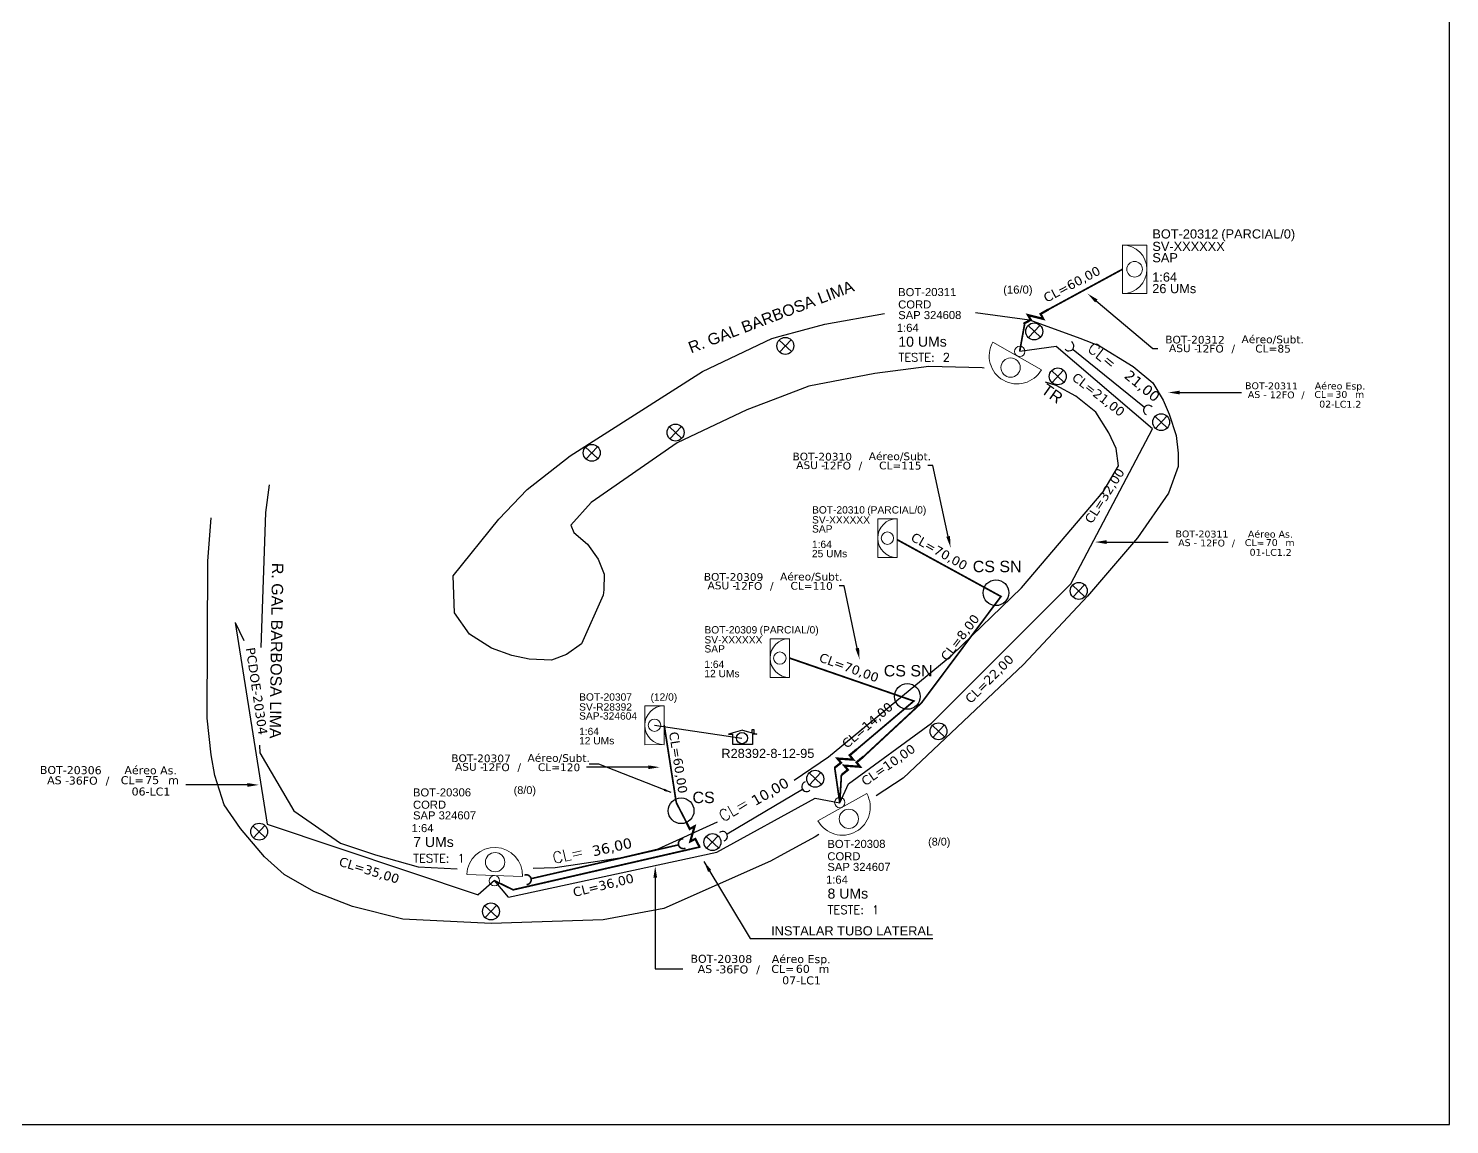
# Model space of a CAD drawing. Header units: inches. Extents: x 26024 to 26862, y 293481 to 294075.
# Drawn here: x 26477.1 to 26862.2, y 293481.5 to 293778.5 of the extents above; entities that cross this region are included whole.
import ezdxf
from ezdxf import colors
from ezdxf.entities.mleader import LeaderData, LeaderLine
from ezdxf.enums import TextEntityAlignment as Align
from ezdxf.math import Vec2, Vec3

# ---------------------------------------------------------------- set-up
doc = ezdxf.new("R2010")
doc.units = ezdxf.units.IN
doc.header["$MEASUREMENT"] = 0
for name, color, linetype in [('10_4-POSTES', 1, 'Continuous'), ('CAP_A_INSTALAR', 1, 'Continuous'), ('CELULAS_GPON', 7, 'Continuous'), ('CS', 5, 'Continuous'), ('DROP DE CLIENTE', 140, 'Continuous'), ('label_cabos', 7, 'Continuous'), ('LOGRADOURO', 5, 'Continuous'), ('MEIO FIO', 251, 'Continuous'), ('Subida Lateral', 5, 'Continuous'), ('surveys', 7, 'Continuous'), ('surveys legendas', 7, 'Continuous'), ('texto', 7, 'Continuous')]:
    doc.layers.add(name, color=color, linetype=linetype)
for name, color, linetype, lineweight in [("20.0-LEGENDA DOS CDO'S", 1, 'Continuous', 0), ('20.1-CDO_INTERIOR', 1, 'Continuous', 0), ('20.2-CDO_POSTE', 1, 'Continuous', 5), ('20.6-CORDOALHA_SUPORTE', 7, 'Continuous', 25)]:
    doc.layers.add(name, color=color, linetype=linetype, lineweight=lineweight)
doc.styles.add('ARIAL', font='arial.ttf')
doc.styles.add('DIGICADE', font='arial.ttf')
doc.styles.add('ROMANS', font='ROMANS.SHX', dxfattribs={"height": 2.5})
doc.styles.add('siredit', font='verdana.ttf')
doc.styles.get("Standard").update_dxf_attribs({"font": 'arial.ttf'})
doc.linetypes.add('FENCELINE1', pattern='A,0.25,-0.1,[133,ltypeshp.shx,S=0.1,R=0,X=-0.1,Y=0],-0.1,1', length=1.45)
doc.dimstyles.get("Standard").update_dxf_attribs({"dimtxt": 0.18, "dimasz": 0.18, "dimexe": 0.18, "dimexo": 0.0625, "dimgap": 0.09, "dimtad": 0, "dimtih": 1, "dimtoh": 1, "dimdec": 4, "dimzin": 0, "dimdsep": 46, "dimtxsty": 'Standard', "dimcen": 0.09, "dimadec": 0, "dimazin": 0, "dimtfac": 1, "dimtdec": 4, "dimtofl": 0, "dimtmove": 0, "dimatfit": 3, "dimfxl": 0, "dimtolj": 1, "dimtzin": 0, "dimarcsym": 0})

# ---------------------------------------------------------------- blocks, each defined once
blk = doc.blocks.new('POLE_POLE')
at = {"color": 1}
for p, q in [((-0.00000178, 0.00000566), (0.00000138, 0.0000027)), ((0.00000128, 0.00000576), (-0.00000168, 0.0000026))]:
    blk.add_line(p, q, dxfattribs=at)
blk.add_circle((-0.0000002, 0.00000418), 0.00000217, dxfattribs=at)
blk = doc.blocks.new('SURVEY_SURVEY')
for p, q in [((0.00000036, 0.00001493), (-0.00000355, 0.00001379)), ((-0.00000355, 0.00001379), (-0.00000233, 0.00001379)), ((-0.00000232, 0.00001098), (-0.00000232, 0.00001378)), ((0.00000036, 0.00001493), (0.00000427, 0.00001379)), ((0.00000298, 0.0000151), (0.00000339, 0.0000151)), ((0.00000298, 0.00001418), (0.00000298, 0.0000151)), ((0.00000427, 0.00001379), (0.00000304, 0.00001379)), ((0.00000304, 0.00001379), (0.00000304, 0.00001098)), ((0.00000339, 0.0000151), (0.00000339, 0.00001406)), ((0.00000304, 0.00001098), (-0.00000232, 0.00001098))]:
    blk.add_line(p, q)
at = {"layer": 'DROP DE CLIENTE'}
blk.add_circle((0.00000018, 0.00001272), 0.00000152, dxfattribs=at)
blk = doc.blocks.new('CDOI_CT_ESQ')
at = {"layer": '20.1-CDO_INTERIOR', "color": 8, "lineweight": 18}
blk.add_lwpolyline([(-2.12, -2.13), (-2.12, 2.12), (0, 2.12), (0.01, -2.13)], close=True, dxfattribs=at)
blk.add_circle((-1.06, 0), 0.68, dxfattribs=at)
blk.add_arc((0.01, 0), 2.13, 90.0276, 270.0276, dxfattribs=at)
at = {"layer": "20.0-LEGENDA DOS CDO'S", "color": 8, "style": 'ARIAL'}
for tag, p in [('CDO_N', (-9.3, 2.69)), ('SURVEY', (-9.3, 1.6)), ('SAP', (-9.3, 0.61)), ('1:XX', (-9.31, -1.08)), ('UMS', (-9.31, -2.09))]:
    blk.add_attdef(tag, p, '', height=0.8, rotation=359.9724, dxfattribs=at)
blk.add_attdef('FIBRAS_UTILIZADAS', text='', height=0.8, rotation=359.9724, dxfattribs=at).set_placement((-1.59, 2.69), align=Align.CENTER)
blk = doc.blocks.new('*U7')
at = {"color": 0}
blk.add_line((2.14, -0.58), (-2.1, -0.68), dxfattribs=at)
for centre, radius in [((0, 0.38), 0.733), ((0.03, -1.03), 0.393)]:
    blk.add_circle(centre, radius, dxfattribs=at)
blk.add_arc((0.02, -0.63), 2.12, 1.3782, 181.3782, dxfattribs=at)
blk = doc.blocks.new('CDOI_CT_DRT')
at = {"layer": '20.1-CDO_INTERIOR', "color": 8, "lineweight": 18}
blk.add_lwpolyline([(2.13, -2.13), (2.13, 2.12), (0, 2.12), (0, -2.13)], close=True, dxfattribs=at)
blk.add_circle((1.06, 0), 0.68, dxfattribs=at)
blk.add_arc((0, 0), 2.13, 269.9724, 89.9724, dxfattribs=at)
at = {"layer": "20.0-LEGENDA DOS CDO'S", "color": 8, "style": 'ARIAL'}
for tag, p in [('CDO_N', (2.61, 2.69)), ('SURVEY', (2.61, 1.6)), ('SAP', (2.61, 0.61)), ('1:XX', (2.6, -1.08)), ('UMS', (2.6, -2.09))]:
    blk.add_attdef(tag, p, '', height=0.8, rotation=359.9724, dxfattribs=at)
blk.add_attdef('FIBRAS_UTILIZADAS', text='', height=0.8, rotation=359.9724, dxfattribs=at).set_placement((10.32, 2.69), align=Align.CENTER)
blk = doc.blocks.new('Inst CDOE-8 CAIXA DIST OPT CDOE 48F_8D C_SPL OPTAP')
at = {"layer": "20.0-LEGENDA DOS CDO'S", "color": 0}
for tag, p, style, flags in [('ID_ATIVIDADE', (0.12, 6.47), 'ARIAL', 3), ('FATOR', (7.92, 6.47), 'ARIAL', 1), ('QTDE', (0.23, -0.97), 'DIGICADE', 3)]:
    blk.add_attdef(tag, p, '', height=0.8, rotation=0.118, dxfattribs=dict(at, style=style, flags=flags))
at = {"layer": "20.0-LEGENDA DOS CDO'S", "color": 0, "style": 'ARIAL'}
for tag, p, height in [('FID', (0.12, 5.25), 0.8), ('CORDOALHA', (0.12, 4.02), 0.8), ('SAP', (0.12, 2.96), 0.8), ('1:XX', (-0.01, 1.7), 0.8), ('UMS', (0.14, 0.22), 1)]:
    blk.add_attdef(tag, p, '', height=height, rotation=0.118, dxfattribs=at)
blk.add_attdef('FIBRAS_UTILIZADAS', text='', height=0.8, rotation=0.118, dxfattribs=at).set_placement((13.48, 5.26), align=Align.CENTER)
blk = doc.blocks.new('Teste  FTTH')
at = {"color": 0, "lineweight": 0, "style": 'ROMANS'}
for tag, p in [('TESTE', (-2.302, -0.29)), ('QTDE', (0.212, -0.29))]:
    blk.add_attdef(tag, p, '', height=0.48, dxfattribs=at)
for tag, p, flags in [('FID', (-2.227, -1.253), 1), ('FATOR', (-2.227, -2.028), 3), ('ID_ATIVIDADE', (-2.227, -2.716), 3)]:
    blk.add_attdef(tag, p, '', height=0.48, dxfattribs=dict(at, flags=flags))
blk = doc.blocks.new('Inst CDOE-16 CAIXA DIST OPT CDOE 48F_16D C_SPL_2_1_8')
at = {"layer": "20.0-LEGENDA DOS CDO'S", "color": 0}
for tag, p, style, flags in [('ID_ATIVIDADE', (0.12, 6.47), 'ARIAL', 3), ('FATOR', (7.92, 6.47), 'ARIAL', 1), ('QTDE', (0.1, -1.17), 'DIGICADE', 3)]:
    blk.add_attdef(tag, p, '', height=0.8, rotation=0.118, dxfattribs=dict(at, style=style, flags=flags))
at = {"layer": "20.0-LEGENDA DOS CDO'S", "color": 0, "style": 'ARIAL'}
for tag, p, height in [('FID', (0.12, 5.25), 0.8), ('CORDOALHA', (0.12, 4.02), 0.8), ('SAP', (0.12, 2.96), 0.8), ('1:XX', (-0.01, 1.7), 0.8), ('UMS', (0.14, 0.22), 1)]:
    blk.add_attdef(tag, p, '', height=height, rotation=0.118, dxfattribs=at)
blk.add_attdef('FIBRAS_UTILIZADAS', text='', height=0.8, rotation=0.118, dxfattribs=at).set_placement((13.48, 5.26), align=Align.CENTER)
blk = doc.blocks.new('*U94')
at = {"layer": '20.6-CORDOALHA_SUPORTE', "const_width": 0.139}
for points in [[(-20.84, -0.38, 1.175511), (-20.83, 0.47)], [(-6.58, 0.47, 1.231752), (-6.58, -0.38)]]:
    blk.add_lwpolyline(points, format="xyb", dxfattribs=at)
blk.add_lwpolyline([(-20.3, 0.04), (-7.1, 0.04)], dxfattribs=at)
at = {"layer": '20.6-CORDOALHA_SUPORTE', "color": 0, "lineweight": 0, "style": 'ROMANS'}
blk.add_attdef('LANCE', text='', height=1, dxfattribs=at).set_placement((-0.54, -2.21), align=Align.RIGHT)
at = {"layer": '20.6-CORDOALHA_SUPORTE', "color": 0, "style": 'siredit'}
blk.add_attdef('QTDE', (-0.54, -2.21), '', height=1, rotation=359.69, dxfattribs=at)
at = {"layer": '20.6-CORDOALHA_SUPORTE', "color": 0, "lineweight": 0, "style": 'ROMANS'}
for tag, p, flags in [('FATOR', (-5.2, -4.44), 3), ('ID_ATIVIDADE', (-5.2, -6.67), 3), ('FID', (-5.2, -8.9), 1)]:
    blk.add_attdef(tag, p, '', height=1, dxfattribs=dict(at, flags=flags))
blk = doc.blocks.new('Inst CB AS CFOA-SM-AS-80-TS-36')
at = {"layer": 'label_cabos', "color": 0, "style": 'siredit'}
for tag, flags, p in [('ID_ATIVIDADE', 3, (1.31, 2.67)), ('FATOR', 1, (11.56, 2.55))]:
    blk.add_attdef(tag, text='', height=1, rotation=359.69, dxfattribs=dict(at, flags=flags)).set_placement(p, align=Align.MIDDLE_CENTER)
for tag, p in [('DESTINO_CABO', (3.13, 1.26)), ('TIPO_CABO', (1.76, 0)), ('CABO', (4.69, -0.05)), ('/', (7.71, -0.05)), ('LANCE', (10.81, 0)), ('TIPO_CABO', (13.11, 1.24)), ('UND', (15.96, 0)), ('FID', (13.15, -1.41))]:
    blk.add_attdef(tag, text='', height=1, rotation=359.69, dxfattribs=at).set_placement(p, align=Align.MIDDLE_CENTER)
blk.add_attdef('QTDE', (12.43, -0.47), '', height=1, rotation=359.69, dxfattribs=at)
blk = doc.blocks.new('LEGENDA DOS CABOS')
at = {"layer": 'label_cabos', "color": 0, "style": 'siredit'}
for tag, p in [('ID', (4.24, 1.63)), ('XX', (14.31, 1.67)), ('TIPO_CABO', (2.74, 0.52)), ('CABO', (6.16, 0.47)), ('/', (9.19, 0.47)), ('METROS', (14.36, 0.47))]:
    blk.add_attdef(tag, text='', height=1, rotation=359.69, dxfattribs=at).set_placement(p, align=Align.MIDDLE_CENTER)
blk = doc.blocks.new('Inst CB AS CFOA-SM-AS-120-S-12 A')
at = {"layer": 'label_cabos', "color": 0, "style": 'siredit'}
for tag, flags, p in [('ID_ATIVIDADE', 3, (1.31, 2.67)), ('FATOR', 1, (11.56, 2.55))]:
    blk.add_attdef(tag, text='', height=1, rotation=359.69, dxfattribs=dict(at, flags=flags)).set_placement(p, align=Align.MIDDLE_CENTER)
for tag, p in [('TIPO_CABO', (1.26, 0)), ('DESTINO_CABO', (3.13, 1.26)), ('CABO', (4.69, -0.05)), ('/', (7.71, -0.05)), ('LANCE', (10.81, 0)), ('TIPO_CABO', (13.11, 1.24)), ('UND', (15.96, 0)), ('FID', (13.15, -1.41))]:
    blk.add_attdef(tag, text='', height=1, rotation=359.69, dxfattribs=at).set_placement(p, align=Align.MIDDLE_CENTER)
blk.add_attdef('QTDE', (12.43, -0.47), '', height=1, rotation=359.69, dxfattribs=at)
blk = doc.blocks.new('Inst CB ESP CFOA-SM-AS-120-S-12 A')
at = {"layer": 'label_cabos', "color": 0, "style": 'siredit'}
for tag, flags, p in [('ID_ATIVIDADE', 3, (1.31, 2.67)), ('FATOR', 1, (11.56, 2.55))]:
    blk.add_attdef(tag, text='', height=1, rotation=359.69, dxfattribs=dict(at, flags=flags)).set_placement(p, align=Align.MIDDLE_CENTER)
for tag, p in [('TIPO_CABO', (1.26, 0)), ('DESTINO_CABO', (3.13, 1.26)), ('CABO', (4.69, -0.05)), ('/', (7.71, -0.05)), ('LANCE', (10.81, 0)), ('TIPO_CABO', (13.11, 1.24)), ('UND', (15.96, 0)), ('FID', (13.15, -1.41))]:
    blk.add_attdef(tag, text='', height=1, rotation=359.69, dxfattribs=at).set_placement(p, align=Align.MIDDLE_CENTER)
blk.add_attdef('QTDE', (12.43, -0.47), '', height=1, rotation=359.69, dxfattribs=at)
blk = doc.blocks.new('Inst CB ESP CFOA-SM-AS-80-TS-36')
at = {"layer": 'label_cabos', "color": 0, "style": 'siredit'}
for tag, flags, p in [('ID_ATIVIDADE', 3, (1.31, 2.67)), ('FATOR', 1, (11.56, 2.55))]:
    blk.add_attdef(tag, text='', height=1, rotation=359.69, dxfattribs=dict(at, flags=flags)).set_placement(p, align=Align.MIDDLE_CENTER)
for tag, p in [('DESTINO_CABO', (3.13, 1.26)), ('TIPO_CABO', (1.76, 0)), ('CABO', (4.69, -0.05)), ('/', (7.71, -0.05)), ('LANCE', (10.81, 0)), ('TIPO_CABO', (13.11, 1.24)), ('UND', (15.96, 0)), ('FID', (13.15, -1.41))]:
    blk.add_attdef(tag, text='', height=1, rotation=359.69, dxfattribs=at).set_placement(p, align=Align.MIDDLE_CENTER)
blk.add_attdef('QTDE', (12.43, -0.47), '', height=1, rotation=359.69, dxfattribs=at)

msp = doc.modelspace()

# ---------------------------------------------------------------- linework, layer by layer
for points in [[(26023.65, 293481.49), (26862.21, 293481.49), (26862.21, 294075.49), (26023.65, 294075.49), (26023.65, 293481.49)], [(26533.17, 293617.5), (26535.52, 293612.69)]]:
    msp.add_lwpolyline(points)
at = {"layer": '20.1-CDO_INTERIOR', "color": 1, "lineweight": 18}
msp.add_lwpolyline([(26644.14, 293584.42), (26644.13, 293594.96), (26649.4, 293594.96), (26649.41, 293584.43)], close=True, dxfattribs=at)
msp.add_circle((26646.77, 293589.69), 1.69, dxfattribs=at)
msp.add_arc((26649.4, 293589.69), 5.27, 90.0276, 270.0276, dxfattribs=at)
at = {"layer": '20.6-CORDOALHA_SUPORTE'}
for p, q in [((26760.19, 293691.54), (26779.56, 293675.91)), ((26666.46, 293560.31), (26686.85, 293572.38))]:
    msp.add_line(p, q, dxfattribs=at)
for centre, radius, start, end in [((26759.07, 293692.46), 1.33, 221.2003, 59.6499), ((26780.6, 293675.07), 1.34, 39.2081, 242.9221), ((26688, 293573.06), 1.34, 108.7528, 312.4669), ((26665.21, 293559.58), 1.33, 290.745, 129.1946)]:
    msp.add_arc(centre, radius, start, end, dxfattribs=at)
at = {"layer": 'CAP_A_INSTALAR', "color": 0, "linetype": 'FENCELINE1', "ltscale": 3}
for p, q in [((26755.63, 293692.35), (26745.72, 293690.97)), ((26781.75, 293669.99), (26755.63, 293692.35)), ((26759.58, 293628.03), (26781.75, 293669.99)), ((26721.85, 293590.22), (26759.58, 293628.03)), ((26533.17, 293617.5), (26541.79, 293562.92)), ((26699.32, 293573.81), (26721.85, 293590.22)), ((26696.98, 293568.71), (26699.32, 293573.81)), ((26663.63, 293555.31), (26690.31, 293569.97)), ((26690.31, 293569.97), (26696.98, 293568.71)), ((26541.79, 293562.92), (26599.03, 293543.78)), ((26607.2, 293543.12), (26663.63, 293555.31)), ((26663.63, 293555.31), (26663.63, 293555.31)), ((26663.63, 293555.31), (26663.63, 293555.31)), ((26607.2, 293543.12), (26603.39, 293547.58))]:
    msp.add_line(p, q, dxfattribs=at)
at = {"layer": 'CAP_A_INSTALAR', "color": 0, "linetype": 'FENCELINE1', "ltscale": 5}
msp.add_line((26603.39, 293547.58), (26599.03, 293543.78), dxfattribs=at)
at = {"layer": 'CAP_A_INSTALAR', "color": 8, "linetype": 'FENCELINE1', "ltscale": 3, "const_width": 0.465}
for points in [[(26753.53, 293702.35), (26753.53, 293702.35), (26773.58, 293713.24), (26773.58, 293713.24)], [(26745.72, 293690.97), (26747.11, 293698.66)], [(26703.41, 293581.18), (26719.13, 293595.77), (26740.65, 293624.58), (26712.52, 293639.97)], [(26701.55, 293583.14), (26717.04, 293596.25), (26683.36, 293607.89)], [(26696.98, 293568.71), (26695.6, 293578.18)], [(26696.98, 293568.71), (26697.41, 293576.2)]]:
    msp.add_lwpolyline(points, dxfattribs=at)
at = {"layer": 'CAP_A_INSTALAR', "color": 1, "linetype": 'FENCELINE1', "ltscale": 3, "const_width": 0.465}
for points in [[(26652.67, 293568.72), (26649.4, 293589.69)], [(26655.32, 293563.6), (26652.67, 293568.72)], [(26603.39, 293547.58), (26608.47, 293545.1), (26658.97, 293556.68), (26657.82, 293558.87)]]:
    msp.add_lwpolyline(points, dxfattribs=at)
at = {"layer": 'CS'}
for centre in [(26739.3, 293625.59), (26715.29, 293597.49), (26653.98, 293566.52)]:
    msp.add_circle(centre, 3.49, dxfattribs=at)
at = {"layer": 'DROP DE CLIENTE'}
msp.add_lwpolyline([(26646.77, 293589.69), (26670.47, 293586.2)], dxfattribs=at)
at = {"layer": 'MEIO FIO'}
for points in [[(26680.82, 293695.08), (26692.97, 293698.38), (26709.09, 293701.23)], [(26733.77, 293701.55), (26748.42, 293699.57), (26762.05, 293694.57), (26767.35, 293692.45), (26776.47, 293686.86), (26781.76, 293682.45), (26784.59, 293677.74), (26786.25, 293673.96), (26788.16, 293668.15), (26788.64, 293663.42), (26788.67, 293659.76), (26786.03, 293652.54), (26777.64, 293640.51), (26764.13, 293624.68), (26746.78, 293606.19), (26714.12, 293575.38), (26706.87, 293570.53)], [(26659.82, 293685.5), (26678.6, 293694.47), (26680.82, 293695.08)], [(26604.61, 293645.56), (26612.24, 293653.59), (26623.95, 293662.69), (26659.82, 293685.5)], [(26736.13, 293686.46), (26735.58, 293686.55), (26721.12, 293686.91), (26706.51, 293685.03), (26688.62, 293681.55), (26680.82, 293678.59)], [(26746.2, 293626.88), (26768.32, 293652.91), (26772.52, 293660), (26771.91, 293664.71), (26769.91, 293668.96), (26766.37, 293674.5), (26760.98, 293678.89), (26755.61, 293681.77), (26752.76, 293682.67)], [(26680.82, 293678.59), (26671.79, 293675.18), (26652.91, 293666.23), (26629.61, 293650.08), (26624.07, 293643.88), (26624.88, 293641.9), (26628.64, 293638.73), (26631.47, 293634.73), (26633.12, 293630.61), (26633.03, 293626.41), (26632.88, 293624.95)], [(26542.37, 293654.82), (26541.37, 293647.32), (26540.08, 293610.71)], [(26678.16, 293552.85), (26649.27, 293540.08), (26632.9, 293536.98), (26602.53, 293535.93), (26578.55, 293537.13), (26564.91, 293540.61), (26554.5, 293544.61), (26546.45, 293549.27), (26541.1, 293554.06), (26534.62, 293561.74), (26530.13, 293568.11), (26527.66, 293576.08), (26526.64, 293581.7), (26525.52, 293591.58), (26525.78, 293634.12), (26526.6, 293645.86)], [(26592.21, 293630.14), (26604.61, 293645.56)], [(26632.88, 293624.95), (26627.03, 293611.73), (26622.95, 293608.82), (26618.88, 293607.36), (26612.83, 293607.6), (26608.14, 293608.6), (26602.63, 293610.6), (26596.65, 293614.41), (26592.58, 293620.19), (26592.21, 293630.14)], [(26684.6, 293574.85), (26693.89, 293581.12), (26727.36, 293608.7), (26746.2, 293626.88)], [(26539.71, 293584.3), (26539.79, 293582.21), (26549.08, 293566.48)], [(26549.08, 293566.48), (26561.69, 293557.78), (26571.14, 293554.54), (26582.77, 293551.32), (26593.3, 293550.74)], [(26613.93, 293550.98), (26619.86, 293551.19), (26637.39, 293553.75), (26647.79, 293556.22), (26663.85, 293563.54)], [(26691.27, 293560.11), (26690.28, 293559.45), (26680.82, 293554.29)], [(26680.82, 293554.29), (26678.16, 293552.85)]]:
    msp.add_lwpolyline(points, dxfattribs=at)
at = {"layer": 'Subida Lateral', "color": 5, "const_width": 0.606}
for points in [[(26753.53, 293702.35), (26751.39, 293701.13), (26752.11, 293699.79), (26747.97, 293700.82), (26748.73, 293699.53), (26746.75, 293698.46)], [(26701.55, 293583.14), (26699.65, 293581.57), (26700.6, 293580.37), (26696.35, 293580.67), (26697.31, 293579.53), (26695.54, 293578.13)], [(26703.42, 293581.21), (26701.51, 293579.64), (26702.46, 293578.44), (26698.21, 293578.74), (26699.17, 293577.6), (26697.41, 293576.2)], [(26658.99, 293556.69), (26657.83, 293558.88), (26656.47, 293558.2), (26657.63, 293562.3), (26656.32, 293561.59), (26655.32, 293563.6)]]:
    msp.add_lwpolyline(points, dxfattribs=at)

# ---------------------------------------------------------------- block references
at = {"color": 0, "lineweight": 0}
ref = msp.add_blockref('Inst CB ESP CFOA-SM-AS-120-S-12 A', (26808.15, 293679.3), dxfattribs=dict(at, xscale=1.858921234062274, yscale=1.858921234062274, zscale=1.858921234062274))
ref.add_attrib('DESTINO_CABO', 'BOT-20311', dxfattribs={"layer": 'label_cabos', "color": 0, "height": 1.859, "rotation": 359.69, "style": 'siredit'}).set_placement((26813.97, 293681.64), align=Align.MIDDLE_CENTER)
ref.add_attrib('CABO', '12FO', dxfattribs={"layer": 'label_cabos', "color": 0, "height": 1.859, "rotation": 359.69, "style": 'siredit'}).set_placement((26816.86, 293679.2), align=Align.MIDDLE_CENTER)
ref.add_attrib('TIPO_CABO', 'Aéreo Esp.', dxfattribs={"layer": 'label_cabos', "color": 0, "height": 1.859, "rotation": 359.69, "style": 'siredit'}).set_placement((26832.52, 293681.61), align=Align.MIDDLE_CENTER)
ref.add_attrib('/', '/', dxfattribs={"layer": 'label_cabos', "color": 0, "height": 1.86, "rotation": 359.69, "style": 'siredit'}).set_placement((26822.49, 293679.2), align=Align.MIDDLE_CENTER)
ref.add_attrib('TIPO_CABO', 'AS - ', dxfattribs={"layer": 'label_cabos', "color": 0, "height": 1.859, "rotation": 359.69, "style": 'siredit'}).set_placement((26810.5, 293679.29), align=Align.MIDDLE_CENTER)
ref.add_attrib('FID', '02-LC1.2', dxfattribs={"layer": 'label_cabos', "color": 0, "height": 1.859, "rotation": 359.69, "style": 'siredit'}).set_placement((26832.59, 293676.67), align=Align.MIDDLE_CENTER)
ref.add_attrib('LANCE', 'CL=', dxfattribs={"layer": 'label_cabos', "color": 0, "height": 1.859, "rotation": 359.69, "style": 'siredit'}).set_placement((26828.25, 293679.3), align=Align.MIDDLE_CENTER)
ref.add_attrib('QTDE', '30', (26831.26, 293678.41), dxfattribs={"layer": 'label_cabos', "color": 0, "height": 1.859, "rotation": 359.69, "style": 'siredit'})
ref.add_attrib('UND', 'm', dxfattribs={"layer": 'label_cabos', "color": 0, "height": 1.86, "rotation": 359.69, "style": 'siredit'}).set_placement((26837.83, 293679.3), align=Align.MIDDLE_CENTER)
ref = msp.add_blockref('Inst CB AS CFOA-SM-AS-120-S-12 A', (26789.29, 293639.16), dxfattribs=dict(at, xscale=1.858921234062274, yscale=1.858921234062274, zscale=1.858921234062274))
ref.add_attrib('DESTINO_CABO', 'BOT-20311', dxfattribs={"layer": 'label_cabos', "color": 0, "height": 1.859, "rotation": 359.69, "style": 'siredit'}).set_placement((26795.11, 293641.5), align=Align.MIDDLE_CENTER)
ref.add_attrib('CABO', '12FO', dxfattribs={"layer": 'label_cabos', "color": 0, "height": 1.859, "rotation": 359.69, "style": 'siredit'}).set_placement((26798, 293639.06), align=Align.MIDDLE_CENTER)
ref.add_attrib('TIPO_CABO', 'Aéreo As.', dxfattribs={"layer": 'label_cabos', "color": 0, "height": 1.859, "rotation": 359.69, "style": 'siredit'}).set_placement((26813.66, 293641.47), align=Align.MIDDLE_CENTER)
ref.add_attrib('/', '/', dxfattribs={"layer": 'label_cabos', "color": 0, "height": 1.86, "rotation": 359.69, "style": 'siredit'}).set_placement((26803.63, 293639.06), align=Align.MIDDLE_CENTER)
ref.add_attrib('TIPO_CABO', 'AS - ', dxfattribs={"layer": 'label_cabos', "color": 0, "height": 1.859, "rotation": 359.69, "style": 'siredit'}).set_placement((26791.64, 293639.15), align=Align.MIDDLE_CENTER)
ref.add_attrib('FID', '01-LC1.2', dxfattribs={"layer": 'label_cabos', "color": 0, "height": 1.859, "rotation": 359.69, "style": 'siredit'}).set_placement((26813.73, 293636.53), align=Align.MIDDLE_CENTER)
ref.add_attrib('LANCE', 'CL=', dxfattribs={"layer": 'label_cabos', "color": 0, "height": 1.859, "rotation": 359.69, "style": 'siredit'}).set_placement((26809.39, 293639.16), align=Align.MIDDLE_CENTER)
ref.add_attrib('QTDE', '70', (26812.4, 293638.27), dxfattribs={"layer": 'label_cabos', "color": 0, "height": 1.859, "rotation": 359.69, "style": 'siredit'})
ref.add_attrib('UND', 'm', dxfattribs={"layer": 'label_cabos', "color": 0, "height": 1.86, "rotation": 359.69, "style": 'siredit'}).set_placement((26818.97, 293639.16), align=Align.MIDDLE_CENTER)
at = {"layer": '10_4-POSTES', "color": 1, "xscale": 1056205.23606424, "yscale": 1056205.23606424, "zscale": 1056205.23606424}
for p in [(26749.88, 293691.99), (26682.43, 293688.06), (26756.26, 293679.8), (26784.27, 293667.39), (26652.69, 293664.56), (26629.98, 293659.08), (26761.94, 293621.66), (26723.94, 293583.63), (26690.53, 293570.78), (26539.85, 293556.44), (26662.68, 293553.61), (26602.67, 293534.82)]:
    msp.add_blockref('POLE_POLE', p, dxfattribs=at)
at = {"layer": "20.0-LEGENDA DOS CDO'S", "color": 0, "lineweight": 0}
ref = msp.add_blockref('Inst CDOE-16 CAIXA DIST OPT CDOE 48F_16D C_SPL_2_1_8', (26712.47, 293691.64), dxfattribs=dict(at, xscale=2.726417809958002, yscale=2.726417809958002, zscale=2.726417809958002))
ref.add_attrib('FID', 'BOT-20311', (26712.79, 293705.95), dxfattribs={"color": 0, "height": 2.181, "rotation": 0.118, "style": 'ARIAL'})
ref.add_attrib('CORDOALHA', 'CORD', (26712.8, 293702.61), dxfattribs={"color": 0, "height": 2.181, "rotation": 0.118, "style": 'ARIAL'})
ref.add_attrib('SAP', 'SAP 324608', (26712.81, 293699.72), dxfattribs={"color": 0, "height": 2.181, "rotation": 0.118, "style": 'ARIAL'})
ref.add_attrib('1:XX', '1:64', (26712.43, 293696.28), dxfattribs={"color": 0, "height": 2.181, "rotation": 0.118, "style": 'ARIAL'})
ref.add_attrib('UMS', '10 UMs', (26712.85, 293692.24), dxfattribs={"color": 0, "height": 2.726, "rotation": 0.118, "style": 'ARIAL'})
ref.add_attrib('FIBRAS_UTILIZADAS', '(16/0)', dxfattribs={"color": 0, "height": 2.181, "rotation": 0.118, "style": 'ARIAL'}).set_placement((26749.22, 293705.99), align=Align.BOTTOM_RIGHT)
for p, xscale, yscale, zscale, rotation, values in [((26723.86, 293689.61), 4.772594376331469, 4.772594376331469, 4.772594376331469, 0.004078562105398152, {'TESTE': 'TESTE:', 'QTDE': '2'}), ((26704.67, 293539.92), 4.772594376331482, 4.772594376331482, 4.772594376331482, 3.126797674058592e-05, {'TESTE': 'TESTE:', 'QTDE': '1'})]:
    msp.add_blockref('Teste  FTTH', p, dxfattribs=dict(at, xscale=xscale, yscale=yscale, zscale=zscale, rotation=rotation)).add_auto_attribs(values)
at = {"layer": "20.0-LEGENDA DOS CDO'S", "color": 5, "lineweight": 0}
ref = msp.add_blockref('Inst CDOE-8 CAIXA DIST OPT CDOE 48F_8D C_SPL OPTAP', (26580.99, 293556.09), dxfattribs=dict(at, xscale=2.726417809958002, yscale=2.726417809958002, zscale=2.726417809958002))
ref.add_attrib('FID', 'BOT-20306', (26581.32, 293570.39), dxfattribs={"color": 0, "height": 2.181, "rotation": 0.118, "style": 'ARIAL'})
ref.add_attrib('CORDOALHA', 'CORD', (26581.33, 293567.06), dxfattribs={"color": 0, "height": 2.181, "rotation": 0.118, "style": 'ARIAL'})
ref.add_attrib('SAP', 'SAP 324607', (26581.33, 293564.16), dxfattribs={"color": 0, "height": 2.181, "rotation": 0.118, "style": 'ARIAL'})
ref.add_attrib('1:XX', '1:64', (26580.96, 293560.72), dxfattribs={"color": 0, "height": 2.181, "rotation": 0.118, "style": 'ARIAL'})
ref.add_attrib('UMS', '7 UMs', (26581.38, 293556.68), dxfattribs={"color": 0, "height": 2.726, "rotation": 0.118, "style": 'ARIAL'})
ref.add_attrib('FIBRAS_UTILIZADAS', '(8/0)', dxfattribs={"color": 0, "height": 2.105, "rotation": 0.118, "style": 'ARIAL'}).set_placement((26614.66, 293570.43), align=Align.BOTTOM_RIGHT)
at = {"layer": "20.0-LEGENDA DOS CDO'S", "color": 0, "lineweight": 0}
ref = msp.add_blockref('Inst CDOE-8 CAIXA DIST OPT CDOE 48F_8D C_SPL OPTAP', (26693.28, 293542.12), dxfattribs=dict(at, xscale=2.726417809958002, yscale=2.726417809958002, zscale=2.726417809958002))
ref.add_attrib('FID', 'BOT-20308', (26693.61, 293556.43), dxfattribs={"color": 0, "height": 2.181, "rotation": 0.118, "style": 'ARIAL'})
ref.add_attrib('CORDOALHA', 'CORD', (26693.61, 293553.09), dxfattribs={"color": 0, "height": 2.181, "rotation": 0.118, "style": 'ARIAL'})
ref.add_attrib('SAP', 'SAP 324607', (26693.62, 293550.2), dxfattribs={"color": 0, "height": 2.181, "rotation": 0.118, "style": 'ARIAL'})
ref.add_attrib('1:XX', '1:64', (26693.25, 293546.76), dxfattribs={"color": 0, "height": 2.181, "rotation": 0.118, "style": 'ARIAL'})
ref.add_attrib('UMS', '8 UMs', (26693.66, 293542.71), dxfattribs={"color": 0, "height": 2.726, "rotation": 0.118, "style": 'ARIAL'})
ref.add_attrib('FIBRAS_UTILIZADAS', '(8/0)', dxfattribs={"color": 0, "height": 2.105, "rotation": 0.118, "style": 'ARIAL'}).set_placement((26726.95, 293556.47), align=Align.BOTTOM_RIGHT)
at = {"layer": "20.0-LEGENDA DOS CDO'S", "color": 5, "lineweight": 0, "xscale": 4.772594376331482, "yscale": 4.772594376331482, "zscale": 4.772594376331482, "rotation": 3.126797674058592e-05}
msp.add_blockref('Teste  FTTH', (26592.38, 293553.89), dxfattribs=at).add_auto_attribs({'TESTE': 'TESTE:', 'QTDE': '1'})
at = {"layer": '20.1-CDO_INTERIOR'}
for name, p, xscale, yscale, zscale, values in [('CDOI_CT_DRT', (26773.58, 293713.24), 3.098202056770456, 3.098202056770456, 3.098202056770456, {'CDO_N': 'BOT-20312', 'FIBRAS_UTILIZADAS': '          (PARCIAL/0)', 'SURVEY': 'SV-XXXXXX', 'SAP': 'SAP', '1:XX': '1:64', 'UMS': '26 UMs'}), ('CDOI_CT_ESQ', (26712.51, 293640.39), 2.478561645416365, 2.478561645416365, 2.478561645416365, {'CDO_N': 'BOT-20310', 'FIBRAS_UTILIZADAS': '          (PARCIAL/0)', 'SURVEY': 'SV-XXXXXX', 'SAP': 'SAP', '1:XX': '1:64', 'UMS': '25 UMs'}), ('CDOI_CT_ESQ', (26683.35, 293607.89), 2.478561645416365, 2.478561645416365, 2.478561645416365, {'CDO_N': 'BOT-20309', 'FIBRAS_UTILIZADAS': '          (PARCIAL/0)', 'SURVEY': 'SV-XXXXXX', 'SAP': 'SAP', '1:XX': '1:64', 'UMS': '12 UMs'})]:
    msp.add_blockref(name, p, dxfattribs=dict(at, xscale=xscale, yscale=yscale, zscale=zscale)).add_auto_attribs(values)
at = {"layer": '20.2-CDO_POSTE', "color": 0, "xscale": -3.569128769399566, "yscale": 3.569128769399565, "zscale": 3.569128769399565}
for p, rotation in [((26743.9, 293687.79), 151.8710506984279), ((26698.75, 293565.5), 210.5022876363973)]:
    msp.add_blockref('*U7', p, dxfattribs=dict(at, rotation=rotation))
at = {"layer": '20.2-CDO_POSTE', "color": 5, "xscale": -3.569128769399565, "yscale": 3.569128769399566, "zscale": 3.569128769399565, "rotation": 359.0794045877794}
msp.add_blockref('*U7', (26603.56, 293551.24), dxfattribs=at)
at = {"layer": '20.6-CORDOALHA_SUPORTE', "color": 0, "lineweight": 0}
ref = msp.add_blockref('*U94', (26674.76, 293562.08), dxfattribs=dict(at, xscale=3.098202056770456, yscale=3.098202056770456, zscale=3.098202056770456, rotation=12.91595838608583))
ref.add_attrib('QTDE', '36,00', (26630.21, 293554.15), dxfattribs={"color": 0, "height": 2.788, "rotation": 12.606, "style": 'siredit'})
ref.add_attrib('LANCE', 'CL=', dxfattribs={"color": 0, "lineweight": 0, "height": 3.098, "rotation": 12.916, "style": 'ROMANS'}).set_placement((26627.8, 293554.04), align=Align.RIGHT)
at = {"layer": 'label_cabos', "color": 0, "lineweight": 0, "xscale": 2.090057627955679, "yscale": 2.090057627955679, "zscale": 2.090057627955679}
for p, values in [((26784.37, 293690.74), {'ID': 'BOT-20312', 'CABO': '12FO', 'METROS': 'CL=85', 'XX': 'Aéreo/Subt.', '/': '/', 'TIPO_CABO': 'ASU -'}), ((26683.36, 293659.06), {'ID': 'BOT-20310', 'CABO': '12FO', 'METROS': 'CL=115', 'XX': 'Aéreo/Subt.', '/': '/', 'TIPO_CABO': 'ASU -'}), ((26659.33, 293626.46), {'ID': 'BOT-20309', 'CABO': '12FO', 'METROS': 'CL=110', 'XX': 'Aéreo/Subt.', '/': '/', 'TIPO_CABO': 'ASU -'}), ((26590.9, 293577.32), {'ID': 'BOT-20307', 'CABO': '12FO', 'METROS': 'CL=120', 'XX': 'Aéreo/Subt.', '/': '/', 'TIPO_CABO': 'ASU -'})]:
    msp.add_blockref('LEGENDA DOS CABOS', p, dxfattribs=at).add_auto_attribs(values)
at = {"layer": 'label_cabos', "color": 0, "lineweight": 0}
ref = msp.add_blockref('Inst CB AS CFOA-SM-AS-80-TS-36', (26481.81, 293574.79), dxfattribs=dict(at, xscale=2.168741439739319, yscale=2.168741439739319, zscale=2.168741439739319))
ref.add_attrib('DESTINO_CABO', 'BOT-20306', dxfattribs={"color": 0, "height": 2.169, "rotation": 359.69, "style": 'siredit'}).set_placement((26488.6, 293577.53), align=Align.MIDDLE_CENTER)
ref.add_attrib('TIPO_CABO', 'Aéreo As.', dxfattribs={"color": 0, "height": 2.169, "rotation": 359.69, "style": 'siredit'}).set_placement((26510.24, 293577.49), align=Align.MIDDLE_CENTER)
ref.add_attrib('CABO', '36FO', dxfattribs={"color": 0, "height": 2.169, "rotation": 359.69, "style": 'siredit'}).set_placement((26491.98, 293574.68), align=Align.MIDDLE_CENTER)
ref.add_attrib('/', '/', dxfattribs={"color": 0, "height": 2.17, "rotation": 359.69, "style": 'siredit'}).set_placement((26498.54, 293574.68), align=Align.MIDDLE_CENTER)
ref.add_attrib('TIPO_CABO', 'AS - ', dxfattribs={"color": 0, "height": 2.169, "rotation": 359.69, "style": 'siredit'}).set_placement((26485.64, 293574.78), align=Align.MIDDLE_CENTER)
ref.add_attrib('FID', '06-LC1', dxfattribs={"color": 0, "height": 2.169, "rotation": 359.69, "style": 'siredit'}).set_placement((26510.33, 293571.72), align=Align.MIDDLE_CENTER)
ref.add_attrib('LANCE', 'CL=', dxfattribs={"color": 0, "height": 2.169, "rotation": 359.69, "style": 'siredit'}).set_placement((26505.26, 293574.79), align=Align.MIDDLE_CENTER)
ref.add_attrib('QTDE', '75', (26508.77, 293573.76), dxfattribs={"color": 0, "height": 2.169, "rotation": 359.69, "style": 'siredit'})
ref.add_attrib('UND', 'm', dxfattribs={"color": 0, "height": 2.17, "rotation": 359.69, "style": 'siredit'}).set_placement((26516.44, 293574.79), align=Align.MIDDLE_CENTER)
ref = msp.add_blockref('Inst CB ESP CFOA-SM-AS-80-TS-36', (26658.1, 293523.64), dxfattribs=dict(at, xscale=2.168741439739319, yscale=2.168741439739319, zscale=2.168741439739319))
ref.add_attrib('DESTINO_CABO', 'BOT-20308', dxfattribs={"color": 0, "height": 2.169, "rotation": 359.69, "style": 'siredit'}).set_placement((26664.89, 293526.38), align=Align.MIDDLE_CENTER)
ref.add_attrib('TIPO_CABO', 'Aéreo Esp.', dxfattribs={"color": 0, "height": 2.169, "rotation": 359.69, "style": 'siredit'}).set_placement((26686.53, 293526.34), align=Align.MIDDLE_CENTER)
ref.add_attrib('CABO', '36FO', dxfattribs={"color": 0, "height": 2.169, "rotation": 359.69, "style": 'siredit'}).set_placement((26668.26, 293523.53), align=Align.MIDDLE_CENTER)
ref.add_attrib('/', '/', dxfattribs={"color": 0, "height": 2.17, "rotation": 359.69, "style": 'siredit'}).set_placement((26674.83, 293523.53), align=Align.MIDDLE_CENTER)
ref.add_attrib('TIPO_CABO', 'AS - ', dxfattribs={"color": 0, "height": 2.169, "rotation": 359.69, "style": 'siredit'}).set_placement((26661.92, 293523.63), align=Align.MIDDLE_CENTER)
ref.add_attrib('FID', '07-LC1', dxfattribs={"color": 0, "height": 2.169, "rotation": 359.69, "style": 'siredit'}).set_placement((26686.61, 293520.57), align=Align.MIDDLE_CENTER)
ref.add_attrib('LANCE', 'CL=', dxfattribs={"color": 0, "height": 2.169, "rotation": 359.69, "style": 'siredit'}).set_placement((26681.54, 293523.65), align=Align.MIDDLE_CENTER)
ref.add_attrib('QTDE', '60', (26685.06, 293522.61), dxfattribs={"color": 0, "height": 2.169, "rotation": 359.69, "style": 'siredit'})
ref.add_attrib('UND', 'm', dxfattribs={"color": 0, "height": 2.17, "rotation": 359.69, "style": 'siredit'}).set_placement((26692.72, 293523.65), align=Align.MIDDLE_CENTER)
at = {"layer": 'surveys', "color": 151, "xscale": 991424.658166546, "yscale": 991424.658166546, "zscale": 991424.658166546}
msp.add_blockref('SURVEY_SURVEY', (26670.3, 293573.59), dxfattribs=at)

# ---------------------------------------------------------------- texts
at = {"color": 2}
msp.add_text('INSTALAR TUBO LATERAL', height=2.4786, dxfattribs=at).set_placement((26678.38, 293532.74))
at = {"layer": "20.0-LEGENDA DOS CDO'S", "color": 1, "style": 'ARIAL'}
msp.add_text('          (12/0)', height=1.9828, rotation=359.9724, dxfattribs=at).set_placement((26645.46, 293596.35), align=Align.CENTER)
for s, p in [('SV-R28392', (26626.35, 293593.66)), ('BOT-20307', (26626.35, 293596.36)), ('SAP-324604', (26626.34, 293591.22)), ('1:64', (26626.33, 293587.02)), ('12 UMs', (26626.33, 293584.51))]:
    msp.add_text(s, height=1.983, rotation=359.9724, dxfattribs=at).set_placement(p)
at = {"layer": '20.6-CORDOALHA_SUPORTE', "color": 0, "style": 'ROMANS'}
for rotation, p in [(321.0651, (26770.47, 293685.97)), (30.6098, (26672.66, 293567.71))]:
    msp.add_text('CL=', height=3.098, rotation=rotation, dxfattribs=at).set_placement(p, align=Align.RIGHT)
at = {"layer": '20.6-CORDOALHA_SUPORTE', "color": 0, "style": 'siredit'}
for s, rotation, p in [('21,00', 320.7551, (26773.81, 293684.01)), ('10,00', 30.2999, (26674.06, 293567.75))]:
    msp.add_text(s, height=2.788, rotation=rotation, dxfattribs=at).set_placement(p)
at = {"layer": 'CELULAS_GPON', "style": 'siredit'}
for s, height, rotation, p in [('CL=60,00', 2.479, 27.9296, (26753, 293704.15)), ('CL=21,00', 2.479, 322.3504, (26759.65, 293683.45)), ('CL=32,00', 2.479, 57.5672, (26765.24, 293644.09)), ('CL=70,00', 2.479, 330.5477, (26715.99, 293639.88)), ('CL=8,00', 2.479, 52.6367, (26726.08, 293606.87)), ('PCDOE-20304', 2.4786, 278.3492, (26536.02, 293610.58)), ('CL=70,00', 2.479, 339.9178, (26691.15, 293607.05)), ('CL=22,00', 2.479, 45.0441, (26732.43, 293595.39)), ('CL=14,00', 2.479, 40.9304, (26698.9, 293583.26)), ('CL=60,00', 2.479, 278.8853, (26650.69, 293587.71)), ('CL=10,00', 2.479, 34.8023, (26703.89, 293573.12)), ('CL=35,00', 2.479, 342.8947, (26561.05, 293551.7)), ('CL=36,00', 2.479, 13.7532, (26625, 293543.15))]:
    msp.add_text(s, height=height, rotation=rotation, dxfattribs=at).set_placement(p)
at = {"layer": 'CS'}
for s, p in [('CS SN', (26733.01, 293631.16)), ('CS SN', (26708.89, 293602.91)), ('CS ', (26657.06, 293568.59))]:
    msp.add_text(s, height=3.098, dxfattribs=at).set_placement(p)
at = {"layer": 'LOGRADOURO', "style": 'ARIAL'}
for rotation, p in [(20.8876, (26656.67, 293690.43)), (269.1875, (26543.13, 293633.71))]:
    msp.add_text('R. GAL BARBOSA LIMA', height=3.0982, rotation=rotation, dxfattribs=at).set_placement(p)
at = {"layer": 'surveys legendas', "color": 7}
msp.add_text('R28392-8-12-95', height=2.4786, dxfattribs=at).set_placement((26664.88, 293580.82))
at = {"layer": 'texto', "color": 10}
msp.add_text('TR', height=3.098, rotation=324.9635, dxfattribs=at).set_placement((26751.29, 293679.93))

# ---------------------------------------------------------------- leaders
msp.add_leader([(26651.25, 293571.47), (26631.71, 293579.14), (26629.06, 293579.14)], dimstyle='Standard', override={"dimasz": 2, "dimgap": 0.09, "dimtad": 0})
at = {"color": 2}
msp.add_leader([(26660.17, 293552.78), (26672.73, 293531.92), (26722.23, 293531.92)], dimstyle='Standard', override={"dimasz": 3, "dimgap": 0.09, "dimtad": 0}, dxfattribs=at)
at = {"color": 7}
ml = msp.add_multileader_mtext('Standard', dxfattribs=at)
ml.set_content('', color=7)
ml.set_leader_properties()
ml.build(insert=Vec2(0, 0))
ml.multileader.update_dxf_attribs({"text_right_attachment_type": 6, "dogleg_length": 0.36, "arrow_head_size": 3.1})
ctx = ml.context
ctx.base_point, ctx.char_height, ctx.arrow_head_size, ctx.landing_gap_size, ctx.plane_origin, ctx.plane_x_axis, ctx.plane_y_axis = Vec3(26783.48, 293691.46), 0.558, 3.1, 0.279, Vec3(26763.39, 293691.73), Vec3(-1, 0), Vec3(0, -1)
ctx.right_attachment, ctx.text_align_type = 6, 2
notes = []
notes.append((ctx, [(0, (1, 1, 0), (26781.8, 293691.73), (1, 0), 1.12, [(0, [(26764.12, 293706.65)], 0, [])])]))
ctx.mtext.insert, ctx.mtext.text_direction, ctx.mtext.rotation, ctx.mtext.alignment, ctx.mtext.flow_direction = Vec3(26783.2, 293691.18), Vec3(-1, 0), 3.141593, 3, 5
ml = msp.add_multileader_mtext('Standard', dxfattribs=at)
ml.set_content('', color=7)
ml.set_leader_properties()
ml.build(insert=Vec2(0, 0))
ml.multileader.update_dxf_attribs({"text_right_attachment_type": 6, "dogleg_length": 0.36, "arrow_head_size": 3.1})
ctx = ml.context
ctx.base_point, ctx.char_height, ctx.arrow_head_size, ctx.landing_gap_size, ctx.plane_origin, ctx.plane_x_axis, ctx.plane_y_axis = Vec3(26806.09, 293679.56), 0.558, 3.1, 0.279, Vec3(26786, 293679.84), Vec3(-1, 0), Vec3(0, -1)
ctx.right_attachment, ctx.text_align_type = 6, 2
notes.append((ctx, [(0, (1, 1, 0), (26804.42, 293679.84), (1, 0), 1.12, [(0, [(26786, 293679.84)], 0, [])])]))
ctx.mtext.insert, ctx.mtext.text_direction, ctx.mtext.rotation, ctx.mtext.alignment, ctx.mtext.flow_direction = Vec3(26805.81, 293679.28), Vec3(-1, 0), 3.141593, 3, 5
ml = msp.add_multileader_mtext('Standard', dxfattribs=at)
ml.set_content('', color=7)
ml.set_leader_properties()
ml.build(insert=Vec2(0, 0))
ml.multileader.update_dxf_attribs({"text_right_attachment_type": 6, "dogleg_length": 0.36, "arrow_head_size": 3.1})
ctx = ml.context
ctx.base_point, ctx.char_height, ctx.arrow_head_size, ctx.landing_gap_size, ctx.plane_origin = Vec3(26720.55, 293660.33), 0.558, 3.1, 0.279, Vec3(26740.64, 293660.05)
ctx.right_attachment, ctx.text_align_type = 6, 2
notes.append((ctx, [(0, (1, 1, 0), (26722.22, 293660.05), (-1, 0), 1.12, [(0, [(26727, 293637.83)], 0, [])])]))
ctx.mtext.insert, ctx.mtext.alignment, ctx.mtext.flow_direction = Vec3(26720.83, 293660.61), 3, 5
ml = msp.add_multileader_mtext('Standard', dxfattribs=at)
ml.set_content('', color=7)
ml.set_leader_properties()
ml.build(insert=Vec2(0, 0))
ml.multileader.update_dxf_attribs({"text_right_attachment_type": 6, "dogleg_length": 0.36, "arrow_head_size": 3.1})
ctx = ml.context
ctx.base_point, ctx.char_height, ctx.arrow_head_size, ctx.landing_gap_size, ctx.plane_origin, ctx.plane_x_axis, ctx.plane_y_axis = Vec3(26786.24, 293639.04), 0.558, 3.1, 0.279, Vec3(26766.15, 293639.32), Vec3(-1, 0), Vec3(0, -1)
ctx.right_attachment, ctx.text_align_type = 6, 2
notes.append((ctx, [(0, (1, 1, 0), (26784.57, 293639.32), (1, 0), 1.12, [(0, [(26766.15, 293639.32)], 0, [])])]))
ctx.mtext.insert, ctx.mtext.text_direction, ctx.mtext.rotation, ctx.mtext.alignment, ctx.mtext.flow_direction = Vec3(26785.96, 293638.76), Vec3(-1, 0), 3.141593, 3, 5
ml = msp.add_multileader_mtext('Standard', dxfattribs=at)
ml.set_content('', color=7)
ml.set_leader_properties()
ml.build(insert=Vec2(0, 0))
ml.multileader.update_dxf_attribs({"text_right_attachment_type": 6, "dogleg_length": 0.36, "arrow_head_size": 3.1})
ctx = ml.context
ctx.base_point, ctx.char_height, ctx.arrow_head_size, ctx.landing_gap_size, ctx.plane_origin = Vec3(26696.53, 293627.73), 0.558, 3.1, 0.279, Vec3(26716.62, 293627.45)
ctx.right_attachment, ctx.text_align_type = 6, 2
notes.append((ctx, [(0, (1, 1, 0), (26698.2, 293627.45), (-1, 0), 1.12, [(0, [(26702.34, 293607.52)], 0, [])])]))
ctx.mtext.insert, ctx.mtext.alignment, ctx.mtext.flow_direction = Vec3(26696.81, 293628.01), 3, 5
ml = msp.add_multileader_mtext('Standard', dxfattribs=at)
ml.set_content('', color=7)
ml.set_leader_properties()
ml.build(insert=Vec2(0, 0))
ml.multileader.update_dxf_attribs({"text_right_attachment_type": 6, "dogleg_length": 0.36, "arrow_head_size": 3.1})
ctx = ml.context
ctx.base_point, ctx.char_height, ctx.arrow_head_size, ctx.landing_gap_size, ctx.plane_origin = Vec3(26628.1, 293578.59), 0.558, 3.1, 0.279, Vec3(26648.19, 293578.31)
ctx.right_attachment, ctx.text_align_type = 6, 2
notes.append((ctx, [(0, (1, 1, 0), (26629.77, 293578.31), (-1, 0), 1.12, [(0, [(26648.19, 293578.31)], 0, [])])]))
ctx.mtext.insert, ctx.mtext.alignment, ctx.mtext.flow_direction = Vec3(26628.38, 293578.87), 3, 5
ml = msp.add_multileader_mtext('Standard', dxfattribs=at)
ml.set_content('', color=7)
ml.set_leader_properties()
ml.build(insert=Vec2(0, 0))
ml.multileader.update_dxf_attribs({"text_right_attachment_type": 6, "dogleg_length": 0.36, "arrow_head_size": 3.1})
ctx = ml.context
ctx.base_point, ctx.char_height, ctx.arrow_head_size, ctx.landing_gap_size, ctx.plane_origin = Vec3(26519.46, 293573.8), 0.558, 3.1, 0.279, Vec3(26539.55, 293573.52)
ctx.right_attachment, ctx.text_align_type = 6, 2
notes.append((ctx, [(0, (1, 1, 0), (26521.14, 293573.52), (-1, 0), 1.12, [(0, [(26539.55, 293573.52)], 0, [])])]))
ctx.mtext.insert, ctx.mtext.alignment, ctx.mtext.flow_direction = Vec3(26519.74, 293574.08), 3, 5
ml = msp.add_multileader_mtext('Standard', dxfattribs=at)
ml.set_content('', color=7)
ml.set_leader_properties()
ml.build(insert=Vec2(0, 0))
ml.multileader.update_dxf_attribs({"text_right_attachment_type": 6, "dogleg_length": 0.36, "arrow_head_size": 3.1})
ctx = ml.context
ctx.base_point, ctx.char_height, ctx.arrow_head_size, ctx.landing_gap_size, ctx.plane_origin = Vec3(26654.45, 293523.67), 0.558, 3.1, 0.279, Vec3(26627.5, 293517.31)
ctx.right_attachment = 6
notes.append((ctx, [(0, (1, 1, 0), (26646.97, 293523.67), (1, 0), 7.48, [(0, [(26646.97, 293551.46)], 0, [])])]))
ctx.mtext.insert, ctx.mtext.rotation, ctx.mtext.flow_direction = Vec3(26654.73, 293523.95), 6.283185, 5
for ctx, leaders in notes:
    for number, flags, end, landing, length, lines in leaders:
        leader = LeaderData()
        leader.index, (leader.has_last_leader_line, leader.has_dogleg_vector, leader.attachment_direction) = number, flags
        leader.last_leader_point, leader.dogleg_vector, leader.dogleg_length = Vec3(end), Vec3(landing), length
        for number, points, colour, breaks in lines:
            line = LeaderLine()
            line.index, line.vertices, line.color, line.breaks = number, Vec3.list(points), colors.encode_raw_color(colour), breaks
            leader.lines.append(line)
        ctx.leaders.append(leader)

doc.saveas('drawing.dxf')
